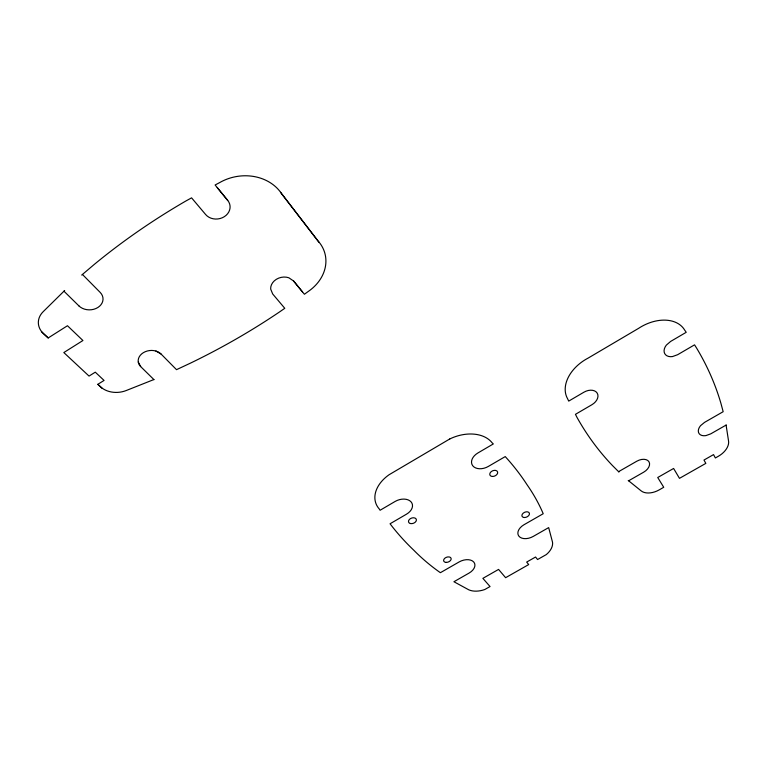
<?xml version="1.0" encoding="UTF-8"?>
<svg xmlns="http://www.w3.org/2000/svg" width="767" height="767" viewBox="0 0 767 767"><rect width="100%" height="100%" fill="white"/><g stroke="black" fill="none" stroke-linecap="round" stroke-linejoin="round"><path stroke-width="1.15" d="M64.639 290.54L43.153 311.718A22.444 17.459 -0.3 0 0 43.546 333.703L48.187 337.959L67.467 325.735L82.922 340.519L63.824 352.561L89.039 376.079L95.281 372.177L104.063 380.432L97.85 384.315L102.078 388.303M81.695 275.075L94.466 264.251A507.936 342.024 -20.7 0 1 185.93 200.964L191.577 197.857L205.652 214.539A13.49 11.582 -8.2 0 0 224.328 216.678A13.49 11.582 -8.2 0 0 227.751 200.455L215.115 184.991L219.563 182.651A44.582 38.12 -11 0 1 281.719 193.888L317.989 240.924A42.674 35.263 -14.8 0 1 308.066 291.594L304.413 294.26L293.579 281L288.814 277.769A12.569 10.23 -14.6 0 0 276.331 279.313A12.569 10.23 -14.6 0 0 270.674 289.063L272.688 293.982L284.778 308.305L280.013 311.613A1516.963 1021.807 48.4 0 1 190.408 363.155L176.515 369.665L161.032 353.999L155.902 351.037M618.586 471.657L636.821 461.207A10.019 6.462 -28.2 0 1 648.94 461.715A10.019 6.462 -28.2 0 1 643.676 472.184L628.614 480.784M726.224 425.004L710.721 433.863L705.918 435.608A10.182 6.519 -30.8 0 1 700.53 425.695L704.547 422.377L723.166 411.697L720.932 403.375A522.998 344.949 -13.1 0 0 696.455 347.854L694.547 344.843L677.635 354.709L672.477 356.569A10.939 7.497 -32.4 0 1 666.35 345.112L670.617 341.44L686.216 332.303L684.595 329.963A36.768 25.436 -31.9 0 0 638.575 328.362L588.164 358.074A36.279 25.273 -29.3 0 0 567.503 398.572L568.721 401.103L583.936 392.196A10.709 7.411 -28.4 0 1 597.157 393.059A10.709 7.411 -28.4 0 1 591.884 404.736L575.442 414.333L577.043 417.469A643.944 383.903 -45.4 0 0 612.555 465.636L618.95 472.031M153.87 379.56L126.181 390.547A21.131 16.069 -4.9 0 1 100.611 386.865L97.85 384.315M628.221 480.449L641.154 490.88A16.337 10.364 -28.2 0 0 659.217 489.873L663.733 487.275L657.731 477.505L673.608 468.455L679.476 478.349L705.841 463.373L703.981 460.047L713.54 454.601L715.371 457.966L718.372 456.26A16.567 10.441 -30.5 0 0 728.564 441.111L726.09 425.081M41.437 331.651L48.187 337.959M63.949 291.192L78.924 305.908M138.261 362.043L140.725 366.645L153.985 379.665M82.433 274.452L100.228 292.457A13.547 10.767 -1 0 1 97.86 307.5A13.547 10.767 -1 0 1 78.857 305.851M217.234 187.589L227.751 200.455M293.579 281L302.562 291.997M280.578 192.325L319.053 242.372M140.668 366.588A12.694 9.798 -6.4 0 1 143.343 352.686A12.694 9.798 -6.4 0 1 161.089 354.057M449.759 438.973L389.032 474.773A34.956 24.074 -19.9 0 0 379.224 508.924L380.096 510.256L395.139 501.445A12.032 8.197 -19.4 0 1 411.035 501.839A12.032 8.197 -19.4 0 1 406.548 514.149L390.058 523.775L392.752 527.245A503.094 335.927 -37.8 0 0 413.825 550.255A401.63 269.696 -34.4 0 0 439.021 571.741L440.392 572.69L459.165 561.923A11.237 7.181 -21.1 0 1 473.728 562A11.237 7.181 -21.1 0 1 469.068 573.083L453.92 581.731L467.343 589.037A18.638 11.745 -21.6 0 0 484.811 589.507L490.046 586.534L482.874 578.356L498.569 569.411L505.616 577.695L528.703 564.57L526.67 562.077L535.558 557.024L537.571 559.536L546.305 554.579A18.763 11.898 -23.6 0 0 552.144 540.745L548.664 527.6L533.209 536.43A11.323 7.306 -23.7 0 1 518.875 536.152A11.323 7.306 -23.7 0 1 524.024 524.724L543.199 513.727L542.614 512.318A375.494 235.344 -12 0 0 527.073 484.773A460.152 283.205 -9.9 0 0 508.253 459.951L505.242 456.586L488.33 466.441A12.138 8.379 -23.3 0 1 472.74 465.77A12.138 8.379 -23.3 0 1 477.899 452.971L493.315 443.94L492.098 442.78A35.148 24.429 -22.4 0 0 449.759 438.973M410.374 523.535A4.113 2.771 -19.8 0 0 416.414 520.026A4.113 2.771 -19.8 0 0 410.518 518.559A4.113 2.771 -19.8 0 0 410.374 523.535M446.26 562.403A3.94 2.55 -20.6 0 0 451.092 558.299A3.94 2.55 -20.6 0 0 444.812 558.232A3.94 2.55 -20.6 0 0 446.26 562.403M492.443 476.47A4.151 2.828 -23.4 0 0 497.61 471.993A4.151 2.828 -23.4 0 0 491.101 471.734A4.151 2.828 -23.4 0 0 492.443 476.47M524.398 517.524A3.979 2.598 -23.8 0 0 529.412 513.305A3.979 2.598 -23.8 0 0 523.238 513.142A3.979 2.598 -23.8 0 0 524.398 517.524"/></g></svg>
